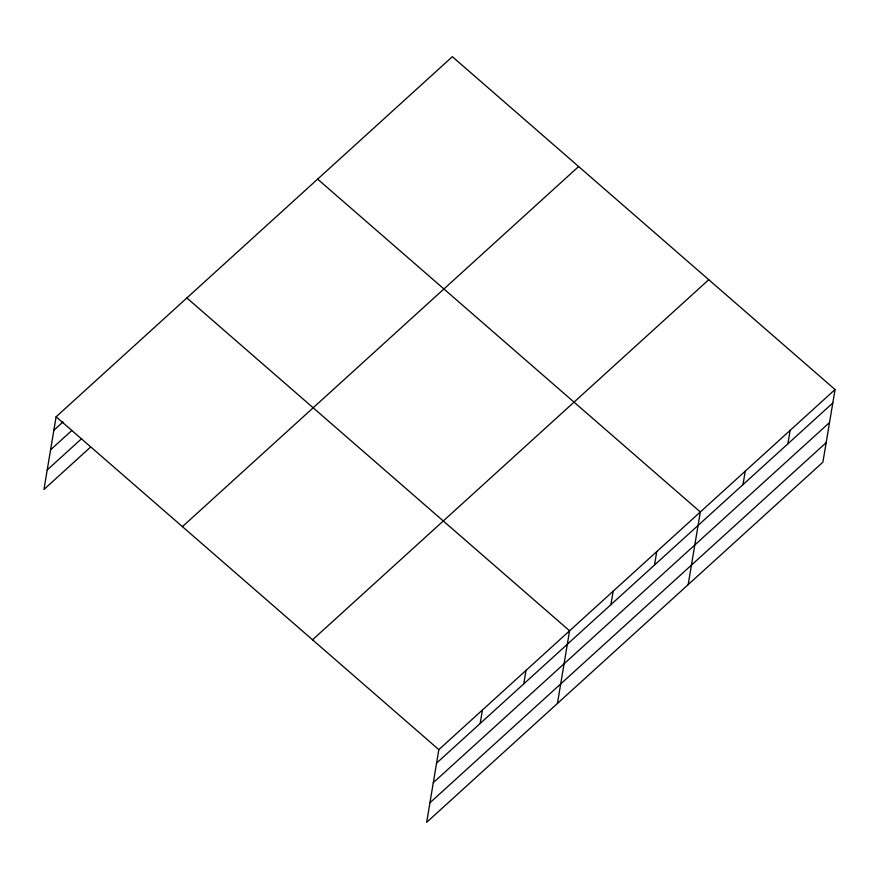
<?xml version="1.0" encoding="UTF-8"?>
<svg xmlns="http://www.w3.org/2000/svg" width="879" height="879" viewBox="0 0 879 879"><rect width="100%" height="100%" fill="white"/><g stroke="black" fill="none" stroke-linecap="round" stroke-linejoin="round"><path stroke-width="1.32" d="M835.05 389.54L438.83 749.633L426.667 822.304L822.887 462.2L835.05 389.54L452.333 56.695L56.113 416.8L43.95 489.46L90.57 447.092M480.165 723.483L482.417 710.023M523.752 683.873L526.005 670.413M557.429 703.475L569.581 630.803L186.864 297.959M610.916 604.653L613.168 591.193M654.503 565.043L656.756 551.583M688.18 584.634L700.332 511.974L317.616 179.129M742.986 484.626L745.238 471.155M787.892 443.807L790.144 430.347M53.861 430.26L62.98 421.975M50.586 449.795L71.869 430.457M47.224 469.924L81.681 438.61M182.414 526.631L578.624 166.538M312.539 639.802L708.749 279.698M436.577 763.104L832.798 403M433.314 782.64L829.523 422.535M429.941 802.769L826.161 442.664M56.113 416.8L438.83 749.633"/></g></svg>
